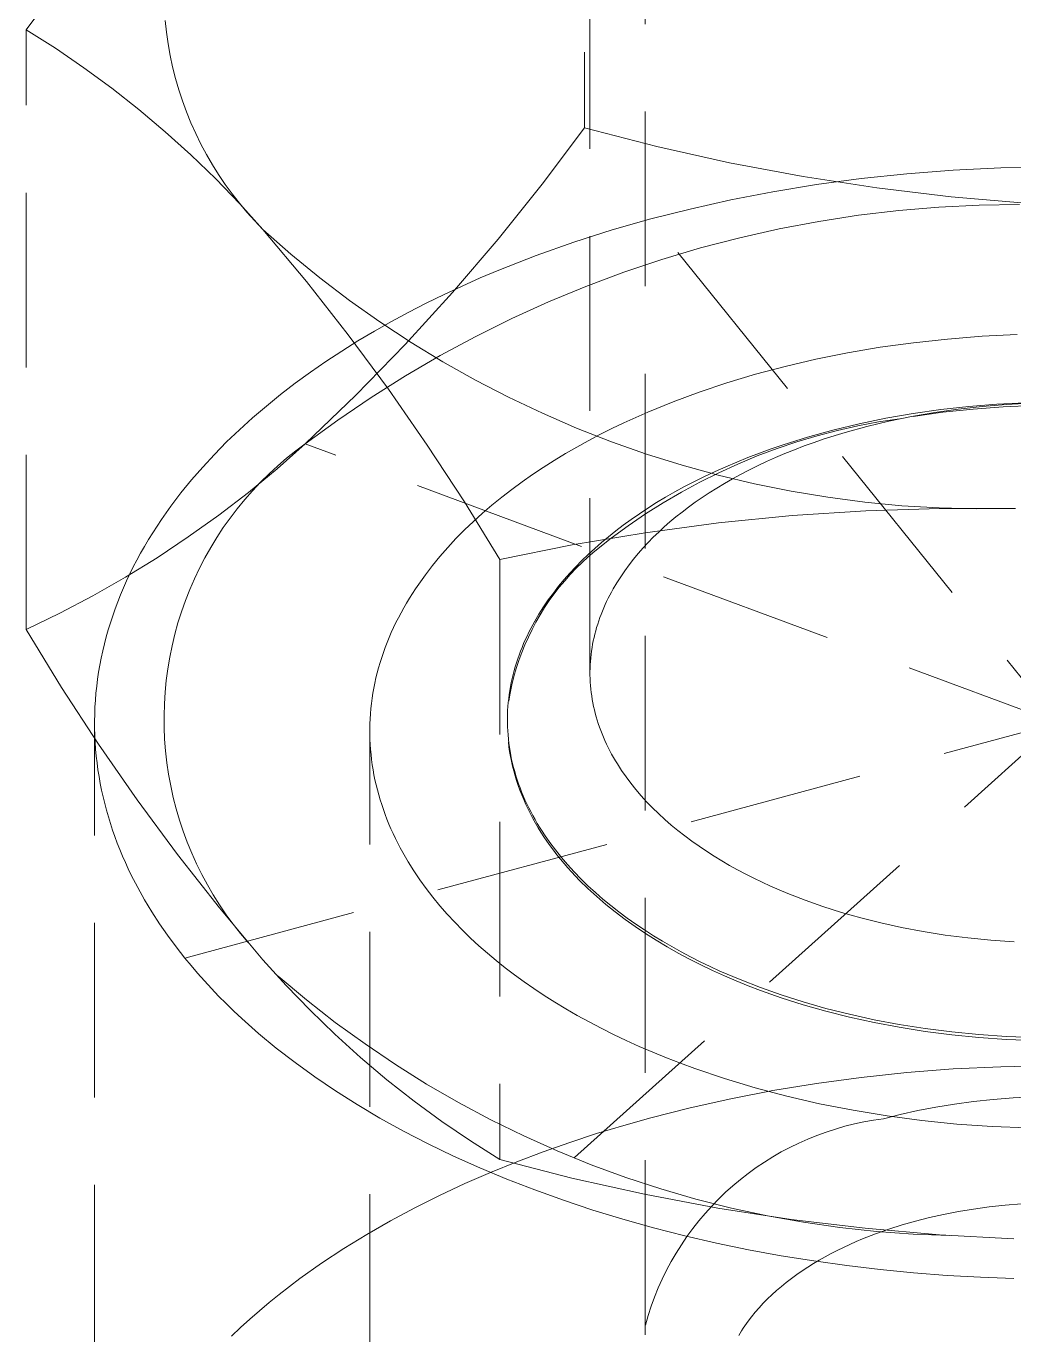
# Model space of a CAD drawing. Header units: millimetres. Extents: x -427 to 4679, y -324 to 2971.
# Drawn here: x 2776.64 to 2783.82, y 1000.62 to 1010.13 of the extents above; entities that cross this region are included whole.
import ezdxf

# ---------------------------------------------------------------- set-up
doc = ezdxf.new("R2010")
doc.units = ezdxf.units.MM
doc.linetypes.add('HIDDEN', pattern=[1.905, 1.27, -0.635])
doc.layers.add('ZANO_R', color=7, linetype='Continuous', lineweight=0)
doc.layers.add('ZANO_R_przerywana', color=7, linetype='HIDDEN', lineweight=0)

msp = doc.modelspace()

# ---------------------------------------------------------------- linework, layer by layer
at = {"layer": 'ZANO_R'}
msp.add_line((2783.8215, 1006.6254), (2783.834, 1006.625), dxfattribs=at)
at = {"layer": 'ZANO_R_przerywana'}
for p, q in [((2780.7005, 1013.7507), (2780.7005, 1009.3915)), ((2780.7415, 1005.4301), (2780.7415, 1013.7053)), ((2781.1415, 1000.6201), (2781.1415, 1012.7622)), ((2776.9338, 1010.4905), (2776.6444, 1010.1046)), ((2776.6444, 1005.7454), (2776.6444, 1010.1046)), ((2776.6444, 1010.1046), (2776.8564, 1009.9701)), ((2777.6635, 1010.0864), (2777.6542, 1010.1714)), ((2777.6757, 1010.0017), (2777.6635, 1010.0864)), ((2777.6909, 1009.9176), (2777.6757, 1010.0017)), ((2776.8564, 1009.9701), (2777.0637, 1009.8285)), ((2777.7089, 1009.834), (2777.6909, 1009.9176)), ((2777.0637, 1009.8285), (2777.2661, 1009.68)), ((2777.7298, 1009.7511), (2777.7089, 1009.834)), ((2777.7536, 1009.6689), (2777.7298, 1009.7511)), ((2777.2661, 1009.68), (2777.4634, 1009.5246)), ((2777.7802, 1009.5877), (2777.7536, 1009.6689)), ((2777.4634, 1009.5246), (2777.6553, 1009.3627)), ((2777.8097, 1009.5074), (2777.7802, 1009.5877)), ((2777.8418, 1009.4281), (2777.8097, 1009.5074)), ((2777.8767, 1009.3501), (2777.8418, 1009.4281)), ((2777.6553, 1009.3627), (2777.8416, 1009.1944)), ((2777.9143, 1009.2733), (2777.8767, 1009.3501)), ((2780.7005, 1009.3915), (2780.3939, 1008.982)), ((2780.7005, 1009.3915), (2781.2263, 1009.2559)), ((2777.9546, 1009.1978), (2777.9143, 1009.2733)), ((2781.2263, 1009.2559), (2781.7563, 1009.1378)), ((2777.8416, 1009.1944), (2778.0221, 1009.0199)), ((2777.9974, 1009.1238), (2777.9546, 1009.1978)), ((2778.0427, 1009.0513), (2777.9974, 1009.1238)), ((2778.0906, 1008.9804), (2778.0427, 1009.0513)), ((2781.7563, 1009.1378), (2782.29, 1009.0375)), ((2783.043, 1009.0577), (2782.7111, 1009.0225)), ((2783.3817, 1009.0839), (2783.043, 1009.0577)), ((2783.7261, 1009.1007), (2783.3817, 1009.0839)), ((2784.0752, 1009.1076), (2783.7261, 1009.1007)), ((2778.0221, 1009.0199), (2778.1966, 1008.8394)), ((2778.1408, 1008.9112), (2778.0906, 1008.9804)), ((2780.3939, 1008.982), (2780.0743, 1008.5827)), ((2782.387, 1008.9788), (2782.0714, 1008.9271)), ((2782.29, 1009.0375), (2782.8267, 1008.955)), ((2782.7111, 1009.0225), (2782.387, 1008.9788)), ((2782.8267, 1008.955), (2783.3658, 1008.8903)), ((2778.1934, 1008.8438), (2778.1408, 1008.9112)), ((2781.7652, 1008.8678), (2781.4689, 1008.8017)), ((2782.0714, 1008.9271), (2781.7652, 1008.8678)), ((2783.3658, 1008.8903), (2783.9068, 1008.8436)), ((2778.2484, 1008.7783), (2778.1934, 1008.8438)), ((2778.1966, 1008.8394), (2778.3649, 1008.6531)), ((2778.3055, 1008.7147), (2778.2484, 1008.7783)), ((2781.4689, 1008.8017), (2781.1832, 1008.7292)), ((2782.6935, 1008.7562), (2782.9847, 1008.791)), ((2782.9847, 1008.791), (2783.2769, 1008.8158)), ((2783.2769, 1008.8158), (2783.5698, 1008.8306)), ((2783.5698, 1008.8306), (2783.863, 1008.8354)), ((2778.3649, 1008.6531), (2778.3055, 1008.7147)), ((2780.9033, 1008.6494), (2781.1832, 1008.7292)), ((2786.9655, 1001.5699), (2781.1832, 1008.7292)), ((2782.1156, 1008.657), (2782.4037, 1008.7115)), ((2782.4037, 1008.7115), (2782.6935, 1008.7562)), ((2778.3649, 1008.6531), (2778.6807, 1008.2749)), ((2778.5685, 1008.474), (2778.3649, 1008.6531)), ((2780.0743, 1008.5827), (2779.742, 1008.1939)), ((2780.6251, 1008.5609), (2780.9033, 1008.6494)), ((2781.5458, 1008.5186), (2781.8295, 1008.5927)), ((2781.8295, 1008.5927), (2782.1156, 1008.657)), ((2778.7783, 1008.3022), (2778.5685, 1008.474)), ((2780.3497, 1008.4635), (2780.6251, 1008.5609)), ((2781.2647, 1008.4349), (2781.5458, 1008.5186)), ((2780.0782, 1008.3572), (2780.3497, 1008.4635)), ((2780.9867, 1008.3416), (2781.2647, 1008.4349)), ((2778.9939, 1008.1377), (2778.7783, 1008.3022)), ((2779.8118, 1008.242), (2779.9443, 1008.3007)), ((2779.9443, 1008.3007), (2780.0782, 1008.3572)), ((2780.712, 1008.239), (2780.9867, 1008.3416)), ((2778.6807, 1008.2749), (2778.9852, 1007.8875)), ((2779.742, 1008.1939), (2779.3974, 1007.8159)), ((2779.6809, 1008.181), (2779.8118, 1008.242)), ((2780.441, 1008.127), (2780.712, 1008.239)), ((2780.6288, 1001.9088), (2787.6542, 1008.2239)), ((2779.2151, 1007.9809), (2778.9939, 1008.1377)), ((2779.4245, 1008.0524), (2779.5517, 1008.1178)), ((2779.5517, 1008.1178), (2779.6809, 1008.181)), ((2780.174, 1008.0058), (2780.441, 1008.127)), ((2779.2993, 1007.9849), (2779.4245, 1008.0524)), ((2779.9112, 1007.8755), (2780.174, 1008.0058)), ((2779.0556, 1007.8433), (2779.1763, 1007.9151)), ((2779.1763, 1007.9151), (2779.2993, 1007.9849)), ((2779.4416, 1007.8318), (2779.2151, 1007.9809)), ((2778.9375, 1007.7694), (2779.0556, 1007.8433)), ((2778.9852, 1007.8875), (2779.2782, 1007.4913)), ((2779.3974, 1007.8159), (2779.0407, 1007.4493)), ((2779.6732, 1007.6907), (2779.4416, 1007.8318)), ((2779.6531, 1007.7364), (2779.9112, 1007.8755)), ((2782.8504, 1007.7965), (2783.093, 1007.8302)), ((2783.093, 1007.8302), (2783.3403, 1007.857)), ((2783.3403, 1007.857), (2783.5917, 1007.8768)), ((2783.5917, 1007.8768), (2783.8462, 1007.8893)), ((2778.8221, 1007.6934), (2778.9375, 1007.7694)), ((2779.3998, 1007.5886), (2779.6531, 1007.7364)), ((2782.3831, 1007.7099), (2782.6136, 1007.7563)), ((2782.6136, 1007.7563), (2782.8504, 1007.7965)), ((2778.7095, 1007.6154), (2778.8221, 1007.6934)), ((2779.9095, 1007.5578), (2779.6732, 1007.6907)), ((2781.9435, 1007.6005), (2782.1595, 1007.6579)), ((2782.1595, 1007.6579), (2782.3831, 1007.7099)), ((2778.4933, 1007.4537), (2778.5998, 1007.5355)), ((2778.5998, 1007.5355), (2778.7095, 1007.6154)), ((2779.1518, 1007.4322), (2779.3998, 1007.5886)), ((2780.1503, 1007.4332), (2779.9095, 1007.5578)), ((2781.5359, 1007.4714), (2781.7355, 1007.5382)), ((2781.7355, 1007.5382), (2781.9435, 1007.6005)), ((2778.39, 1007.37), (2778.4933, 1007.4537)), ((2779.0407, 1007.4493), (2778.6724, 1007.0944)), ((2778.9092, 1007.2674), (2779.1518, 1007.4322)), ((2779.2782, 1007.4913), (2779.5594, 1007.0867)), ((2780.3953, 1007.317), (2780.1503, 1007.4332)), ((2781.345, 1007.4006), (2781.5359, 1007.4714)), ((2778.2902, 1007.2846), (2778.39, 1007.37)), ((2781.163, 1007.3263), (2781.345, 1007.4006)), ((2783.2902, 1007.3436), (2783.0891, 1007.3151)), ((2783.4179, 1007.3482), (2783.247, 1007.324)), ((2783.4936, 1007.366), (2783.2902, 1007.3436)), ((2783.5251, 1007.348), (2783.3067, 1007.3247)), ((2783.5908, 1007.3672), (2783.4179, 1007.3482)), ((2783.6984, 1007.3823), (2783.4936, 1007.366)), ((2783.7442, 1007.3643), (2783.5251, 1007.348)), ((2783.7649, 1007.381), (2783.5908, 1007.3672)), ((2783.9039, 1007.3924), (2783.6984, 1007.3823)), ((2783.9637, 1007.3735), (2783.7442, 1007.3643)), ((2783.9395, 1007.3897), (2783.7649, 1007.381)), ((2778.1938, 1007.1975), (2778.2902, 1007.2846)), ((2778.6724, 1007.0944), (2778.9092, 1007.2674)), ((2780.6442, 1007.2094), (2780.3953, 1007.317)), ((2780.9001, 1007.2056), (2780.987, 1007.2473)), ((2780.987, 1007.2473), (2781.163, 1007.3263)), ((2782.697, 1007.2406), (2782.5074, 1007.195)), ((2782.8387, 1007.2545), (2782.6886, 1007.226)), ((2782.8911, 1007.2808), (2782.697, 1007.2406)), ((2782.9136, 1007.2606), (2782.7525, 1007.2218)), ((2782.9897, 1007.278), (2782.8387, 1007.2545)), ((2783.0891, 1007.3151), (2782.8911, 1007.2808)), ((2783.0787, 1007.2947), (2782.9136, 1007.2606)), ((2783.247, 1007.324), (2783.0787, 1007.2947)), ((2783.3067, 1007.3247), (2783.0891, 1007.2944)), ((2778.1011, 1007.1087), (2778.1938, 1007.1975)), ((2780.8967, 1007.1105), (2780.6442, 1007.2094)), ((2780.7294, 1007.1177), (2780.8142, 1007.1624)), ((2780.8142, 1007.1624), (2780.9001, 1007.2056)), ((2782.3231, 1007.1441), (2782.1447, 1007.0882)), ((2782.3918, 1007.1535), (2782.2454, 1007.1097)), ((2782.5074, 1007.195), (2782.3231, 1007.1441)), ((2782.5396, 1007.1923), (2782.3918, 1007.1535)), ((2782.5959, 1007.1786), (2782.4443, 1007.131)), ((2782.6886, 1007.226), (2782.5396, 1007.1923)), ((2782.7525, 1007.2218), (2782.5959, 1007.1786)), ((2778.0122, 1007.0184), (2778.1011, 1007.1087)), ((2778.6724, 1007.0944), (2778.4687, 1006.9146)), ((2778.6038, 1007.0434), (2778.6724, 1007.0944)), ((2789.6106, 1003.0383), (2778.6724, 1007.0944)), ((2779.5594, 1007.0867), (2779.8285, 1006.674)), ((2780.5631, 1007.0238), (2780.6456, 1007.0715)), ((2780.6456, 1007.0715), (2780.7294, 1007.1177)), ((2781.1525, 1007.0205), (2780.8967, 1007.1105)), ((2782.1006, 1007.0609), (2781.9576, 1007.0072)), ((2782.0579, 1007.0585), (2781.9728, 1007.0276)), ((2782.1447, 1007.0882), (2782.0579, 1007.0585)), ((2782.2454, 1007.1097), (2782.1006, 1007.0609)), ((2782.2273, 1007.0525), (2782.158, 1007.0244)), ((2782.2981, 1007.0796), (2782.2273, 1007.0525)), ((2782.3705, 1007.1058), (2782.2981, 1007.0796)), ((2782.4443, 1007.131), (2782.3705, 1007.1058)), ((2777.9271, 1006.9266), (2778.0122, 1007.0184)), ((2778.4721, 1006.9342), (2778.537, 1006.9899)), ((2778.537, 1006.9899), (2778.6038, 1007.0434)), ((2780.4023, 1006.924), (2780.482, 1006.9747)), ((2780.482, 1006.9747), (2780.5631, 1007.0238)), ((2781.4113, 1006.9395), (2781.1525, 1007.0205)), ((2781.8079, 1006.9628), (2781.7282, 1006.9288)), ((2781.8895, 1006.9957), (2781.8079, 1006.9628)), ((2781.9576, 1007.0072), (2781.8165, 1006.9486)), ((2781.9728, 1007.0276), (2781.8895, 1006.9957)), ((2782.0241, 1006.966), (2781.9596, 1006.9356)), ((2782.0902, 1006.9956), (2782.0241, 1006.966)), ((2782.158, 1007.0244), (2782.0902, 1006.9956)), ((2777.8461, 1006.8334), (2777.9271, 1006.9266)), ((2778.4687, 1006.9146), (2778.259, 1006.7419)), ((2778.3482, 1006.8162), (2778.4091, 1006.8763)), ((2778.4091, 1006.8763), (2778.4721, 1006.9342)), ((2780.2477, 1006.8185), (2780.3241, 1006.872)), ((2780.3241, 1006.872), (2780.4023, 1006.924)), ((2781.6727, 1006.8674), (2781.4113, 1006.9395)), ((2781.5745, 1006.8582), (2781.5006, 1006.8216)), ((2781.6774, 1006.8853), (2781.5406, 1006.8172)), ((2781.6504, 1006.894), (2781.5745, 1006.8582)), ((2781.7282, 1006.9288), (2781.6504, 1006.894)), ((2781.9365, 1006.8046), (2781.6727, 1006.8674)), ((2781.8165, 1006.9486), (2781.6774, 1006.8853)), ((2781.8357, 1006.8727), (2781.7763, 1006.8403)), ((2781.8968, 1006.9045), (2781.8357, 1006.8727)), ((2781.9596, 1006.9356), (2781.8968, 1006.9045)), ((2777.7691, 1006.739), (2777.8461, 1006.8334)), ((2777.7974, 1003.3584), (2790.4857, 1006.7744)), ((2778.2895, 1006.7541), (2778.3482, 1006.8162)), ((2780.1001, 1006.7073), (2780.173, 1006.7636)), ((2780.173, 1006.7636), (2780.2477, 1006.8185)), ((2781.4287, 1006.7843), (2781.3589, 1006.7461)), ((2781.5406, 1006.8172), (2781.4063, 1006.7444)), ((2781.5006, 1006.8216), (2781.4287, 1006.7843)), ((2781.6629, 1006.7738), (2781.6088, 1006.7398)), ((2781.7187, 1006.8073), (2781.6629, 1006.7738)), ((2781.7763, 1006.8403), (2781.7187, 1006.8073)), ((2782.2023, 1006.7509), (2781.9365, 1006.8046)), ((2777.6964, 1006.6433), (2777.7691, 1006.739)), ((2778.259, 1006.7419), (2778.0436, 1006.5764)), ((2778.1786, 1006.6238), (2778.2329, 1006.6899)), ((2778.2329, 1006.6899), (2778.2895, 1006.7541)), ((2779.8285, 1006.674), (2780.0854, 1006.2535)), ((2780.0293, 1006.6497), (2780.1001, 1006.7073)), ((2781.2744, 1006.6672), (2781.1454, 1006.5854)), ((2781.2254, 1006.6679), (2781.1619, 1006.6278)), ((2781.2911, 1006.7073), (2781.2254, 1006.6679)), ((2781.4063, 1006.7444), (2781.2744, 1006.6672)), ((2781.3589, 1006.7461), (2781.2911, 1006.7073)), ((2781.5061, 1006.6704), (2781.4574, 1006.6351)), ((2781.5565, 1006.7053), (2781.5061, 1006.6704)), ((2781.6088, 1006.7398), (2781.5565, 1006.7053)), ((2782.4698, 1006.7065), (2782.2023, 1006.7509)), ((2782.7387, 1006.6715), (2782.4698, 1006.7065)), ((2783.0086, 1006.6458), (2782.7387, 1006.6715)), ((2777.6278, 1006.5465), (2777.6964, 1006.6433)), ((2778.0436, 1006.5764), (2777.8226, 1006.4183)), ((2778.1266, 1006.5559), (2778.1786, 1006.6238)), ((2779.8939, 1006.5305), (2779.9605, 1006.5907)), ((2779.9605, 1006.5907), (2780.0293, 1006.6497)), ((2781.1454, 1006.5854), (2781.0191, 1006.4993)), ((2781.1004, 1006.5873), (2781.041, 1006.5462)), ((2781.1619, 1006.6278), (2781.1004, 1006.5873)), ((2781.4106, 1006.5995), (2781.3655, 1006.5635)), ((2781.4574, 1006.6351), (2781.4106, 1006.5995)), ((2781.6753, 1006.5205), (2782.2102, 1006.5737)), ((2782.2102, 1006.5737), (2782.7466, 1006.609)), ((2782.7466, 1006.609), (2783.2839, 1006.6262)), ((2783.2793, 1006.6296), (2783.0086, 1006.6458)), ((2783.5504, 1006.6228), (2783.2793, 1006.6296)), ((2783.2839, 1006.6262), (2783.8215, 1006.6254)), ((2783.8215, 1006.6254), (2783.5504, 1006.6228)), ((2777.5637, 1006.4486), (2777.5952, 1006.4977)), ((2777.5952, 1006.4977), (2777.6278, 1006.5465)), ((2778.0299, 1006.4148), (2778.077, 1006.4862)), ((2778.077, 1006.4862), (2778.1266, 1006.5559)), ((2779.8295, 1006.469), (2779.8939, 1006.5305)), ((2781.0191, 1006.4993), (2780.8959, 1006.4089)), ((2780.9838, 1006.5047), (2780.9286, 1006.4628)), ((2781.041, 1006.5462), (2780.9838, 1006.5047)), ((2781.1424, 1006.4493), (2781.6753, 1006.5205)), ((2781.2808, 1006.491), (2781.2407, 1006.454)), ((2781.3222, 1006.5274), (2781.2808, 1006.491)), ((2781.3655, 1006.5635), (2781.3222, 1006.5274)), ((2777.5039, 1006.3499), (2777.5332, 1006.3994)), ((2777.5332, 1006.3994), (2777.5637, 1006.4486)), ((2777.8226, 1006.4183), (2777.5964, 1006.2678)), ((2777.9853, 1006.3418), (2778.0299, 1006.4148)), ((2779.7081, 1006.3424), (2779.7676, 1006.4063)), ((2779.7676, 1006.4063), (2779.8295, 1006.469)), ((2780.6123, 1006.3603), (2781.1424, 1006.4493)), ((2780.8959, 1006.4089), (2780.7759, 1006.3144)), ((2780.8756, 1006.4205), (2780.8247, 1006.378)), ((2780.9286, 1006.4628), (2780.8756, 1006.4205)), ((2781.2017, 1006.4163), (2781.1638, 1006.3777)), ((2781.2407, 1006.454), (2781.2017, 1006.4163)), ((2777.4486, 1006.2503), (2777.4757, 1006.3002)), ((2777.4757, 1006.3002), (2777.5039, 1006.3499)), ((2777.9432, 1006.2673), (2777.9853, 1006.3418)), ((2779.6512, 1006.2774), (2779.7081, 1006.3424)), ((2780.0854, 1006.2535), (2780.6123, 1006.3603)), ((2780.7288, 1006.2917), (2780.6829, 1006.2473)), ((2780.7759, 1006.3351), (2780.7288, 1006.2917)), ((2780.7759, 1006.3144), (2780.7294, 1006.2747)), ((2780.8247, 1006.378), (2780.7759, 1006.3351)), ((2781.0919, 1006.298), (2781.0579, 1006.257)), ((2781.1272, 1006.3383), (2781.0919, 1006.298)), ((2781.1638, 1006.3777), (2781.1272, 1006.3383)), ((2777.5964, 1006.2678), (2777.3652, 1006.1252)), ((2777.3978, 1006.15), (2777.4226, 1006.2002)), ((2777.4226, 1006.2002), (2777.4486, 1006.2503)), ((2777.867, 1006.1142), (2777.9038, 1006.1914)), ((2777.9038, 1006.1914), (2777.9432, 1006.2673)), ((2779.5454, 1006.1443), (2779.597, 1006.2114)), ((2779.597, 1006.2114), (2779.6512, 1006.2774)), ((2780.0854, 1006.2535), (2780.0854, 1001.8943)), ((2780.6384, 1006.2019), (2780.5953, 1006.1555)), ((2780.6406, 1006.1906), (2780.5984, 1006.1464)), ((2780.6829, 1006.2473), (2780.6384, 1006.2019)), ((2780.6842, 1006.2334), (2780.6406, 1006.1906)), ((2780.7294, 1006.2747), (2780.6842, 1006.2334)), ((2781.0253, 1006.2152), (2780.9942, 1006.1727)), ((2781.0579, 1006.257), (2781.0253, 1006.2152)), ((2777.3652, 1006.1252), (2777.1293, 1005.9904)), ((2777.3516, 1006.049), (2777.3741, 1006.0996)), ((2777.3741, 1006.0996), (2777.3978, 1006.15)), ((2777.8329, 1006.0357), (2777.867, 1006.1142)), ((2779.4967, 1006.0763), (2779.5454, 1006.1443)), ((2780.5537, 1006.1082), (2780.5137, 1006.0599)), ((2780.5577, 1006.1007), (2780.5187, 1006.0536)), ((2780.5953, 1006.1555), (2780.5537, 1006.1082)), ((2780.5984, 1006.1464), (2780.5577, 1006.1007)), ((2780.9646, 1006.1294), (2780.9366, 1006.0855)), ((2780.9942, 1006.1727), (2780.9646, 1006.1294)), ((2777.3302, 1005.9983), (2777.3516, 1006.049)), ((2777.8016, 1005.9561), (2777.8329, 1006.0357)), ((2779.4291, 1005.9725), (2779.4509, 1006.0073)), ((2779.4509, 1006.0073), (2779.4735, 1006.0419)), ((2779.4735, 1006.0419), (2779.4967, 1006.0763)), ((2780.4754, 1006.0108), (2780.4388, 1005.9607)), ((2780.4812, 1006.0052), (2780.4455, 1005.9556)), ((2780.5137, 1006.0599), (2780.4754, 1006.0108)), ((2780.5187, 1006.0536), (2780.4812, 1006.0052)), ((2780.8977, 1006.0183), (2780.8856, 1005.9955)), ((2780.9102, 1006.0408), (2780.8977, 1006.0183)), ((2780.9366, 1006.0855), (2780.9102, 1006.0408)), ((2777.1293, 1005.9904), (2776.8889, 1005.8638)), ((2777.2908, 1005.8967), (2777.3099, 1005.9476)), ((2777.3099, 1005.9476), (2777.3302, 1005.9983)), ((2777.7731, 1005.8755), (2777.8016, 1005.9561)), ((2779.3878, 1005.9024), (2779.4081, 1005.9375)), ((2779.4081, 1005.9375), (2779.4291, 1005.9725)), ((2780.4039, 1005.9098), (2780.371, 1005.8581)), ((2780.4115, 1005.9047), (2780.3793, 1005.8528)), ((2780.4388, 1005.9607), (2780.4039, 1005.9098)), ((2780.4455, 1005.9556), (2780.4115, 1005.9047)), ((2780.852, 1005.9265), (2780.8417, 1005.9031)), ((2780.8627, 1005.9496), (2780.852, 1005.9265)), ((2780.8739, 1005.9727), (2780.8627, 1005.9496)), ((2780.8856, 1005.9955), (2780.8739, 1005.9727)), ((2776.8889, 1005.8638), (2776.6444, 1005.7454)), ((2777.2561, 1005.7946), (2777.2729, 1005.8457)), ((2777.2729, 1005.8457), (2777.2908, 1005.8967)), ((2777.7474, 1005.7939), (2777.7731, 1005.8755)), ((2779.3315, 1005.7957), (2779.3495, 1005.8314)), ((2779.3495, 1005.8314), (2779.3682, 1005.867)), ((2779.3682, 1005.867), (2779.3878, 1005.9024)), ((2780.371, 1005.8581), (2780.34, 1005.8056)), ((2780.3793, 1005.8528), (2780.3489, 1005.7997)), ((2780.8137, 1005.8324), (2780.8053, 1005.8085)), ((2780.8225, 1005.8561), (2780.8137, 1005.8324)), ((2780.8319, 1005.8797), (2780.8225, 1005.8561)), ((2780.8417, 1005.9031), (2780.8319, 1005.8797)), ((2776.9012, 1005.3249), (2776.6444, 1005.7454)), ((2777.226, 1005.6923), (2777.2405, 1005.7435)), ((2777.2405, 1005.7435), (2777.2561, 1005.7946)), ((2777.7245, 1005.7115), (2777.7474, 1005.7939)), ((2779.2822, 1005.6877), (2779.2978, 1005.7238)), ((2779.2978, 1005.7238), (2779.3143, 1005.7599)), ((2779.3143, 1005.7599), (2779.3315, 1005.7957)), ((2780.2973, 1005.7254), (2780.2841, 1005.6983)), ((2780.3203, 1005.7456), (2780.2936, 1005.6906)), ((2780.311, 1005.7523), (2780.2973, 1005.7254)), ((2780.3253, 1005.779), (2780.311, 1005.7523)), ((2780.3489, 1005.7997), (2780.3203, 1005.7456)), ((2780.34, 1005.8056), (2780.3253, 1005.779)), ((2780.7831, 1005.7363), (2780.7767, 1005.712)), ((2780.79, 1005.7605), (2780.7831, 1005.7363)), ((2780.7974, 1005.7845), (2780.79, 1005.7605)), ((2780.8053, 1005.8085), (2780.7974, 1005.7845)), ((2777.2005, 1005.5899), (2777.2127, 1005.6411)), ((2777.2127, 1005.6411), (2777.226, 1005.6923)), ((2777.6874, 1005.5445), (2777.7045, 1005.6283)), ((2777.7045, 1005.6283), (2777.7245, 1005.7115)), ((2779.2534, 1005.6149), (2779.2674, 1005.6514)), ((2779.2674, 1005.6514), (2779.2822, 1005.6877)), ((2780.2688, 1005.6347), (2780.246, 1005.578)), ((2780.2594, 1005.6436), (2780.2478, 1005.616)), ((2780.2715, 1005.671), (2780.2594, 1005.6436)), ((2780.2936, 1005.6906), (2780.2688, 1005.6347)), ((2780.2841, 1005.6983), (2780.2715, 1005.671)), ((2780.7607, 1005.6385), (2780.7564, 1005.6139)), ((2780.7655, 1005.6631), (2780.7607, 1005.6385)), ((2780.7709, 1005.6876), (2780.7655, 1005.6631)), ((2780.7767, 1005.712), (2780.7709, 1005.6876)), ((2777.1796, 1005.4873), (2777.1895, 1005.5386)), ((2777.1895, 1005.5386), (2777.2005, 1005.5899)), ((2777.6733, 1005.4601), (2777.6874, 1005.5445)), ((2779.2163, 1005.505), (2779.2278, 1005.5417)), ((2779.2278, 1005.5417), (2779.2402, 1005.5784)), ((2779.2402, 1005.5784), (2779.2534, 1005.6149)), ((2780.2165, 1005.5323), (2780.2072, 1005.5041)), ((2780.2264, 1005.5603), (2780.2165, 1005.5323)), ((2780.246, 1005.578), (2780.2251, 1005.5205)), ((2780.2368, 1005.5882), (2780.2264, 1005.5603)), ((2780.2478, 1005.616), (2780.2368, 1005.5882)), ((2780.7468, 1005.5394), (2780.7447, 1005.5145)), ((2780.7495, 1005.5643), (2780.7468, 1005.5394)), ((2780.7527, 1005.5891), (2780.7495, 1005.5643)), ((2780.7564, 1005.6139), (2780.7527, 1005.5891)), ((2777.1633, 1005.3849), (2777.1709, 1005.4361)), ((2777.1709, 1005.4361), (2777.1796, 1005.4873)), ((2777.6621, 1005.3753), (2777.6733, 1005.4601)), ((2779.1865, 1005.3942), (2779.1956, 1005.4312)), ((2779.1956, 1005.4312), (2779.2055, 1005.4681)), ((2779.2055, 1005.4681), (2779.2163, 1005.505)), ((2780.1905, 1005.4473), (2780.183, 1005.4187)), ((2780.2062, 1005.4623), (2780.1893, 1005.4035)), ((2780.1986, 1005.4757), (2780.1905, 1005.4473)), ((2780.2072, 1005.5041), (2780.1986, 1005.4757)), ((2780.2251, 1005.5205), (2780.2062, 1005.4623)), ((2780.742, 1005.4644), (2780.7415, 1005.4394)), ((2780.7415, 1005.4394), (2780.7416, 1005.4142)), ((2780.7431, 1005.4895), (2780.742, 1005.4644)), ((2780.7447, 1005.5145), (2780.7431, 1005.4895)), ((2777.1568, 1005.3337), (2777.1633, 1005.3849)), ((2777.6538, 1005.2902), (2777.6621, 1005.3753)), ((2779.1709, 1005.32), (2779.1783, 1005.3571)), ((2779.1783, 1005.3571), (2779.1865, 1005.3942)), ((2780.1744, 1005.3442), (2780.1616, 1005.2844)), ((2780.1698, 1005.3612), (2780.1641, 1005.3323)), ((2780.1761, 1005.39), (2780.1698, 1005.3612)), ((2780.1893, 1005.4035), (2780.1744, 1005.3442)), ((2780.183, 1005.4187), (2780.1761, 1005.39)), ((2780.7416, 1005.4142), (2780.7423, 1005.3891)), ((2780.7423, 1005.3891), (2780.7434, 1005.3639)), ((2780.7434, 1005.3639), (2780.7452, 1005.3387)), ((2780.7452, 1005.3387), (2780.7475, 1005.3135)), ((2777.1704, 1004.9122), (2776.9012, 1005.3249)), ((2777.1474, 1005.2315), (2777.1515, 1005.2826)), ((2777.1515, 1005.2826), (2777.1568, 1005.3337)), ((2777.6485, 1005.2048), (2777.6538, 1005.2902)), ((2779.1536, 1005.2085), (2779.1585, 1005.2457)), ((2779.1585, 1005.2457), (2779.1643, 1005.2829)), ((2779.1643, 1005.2829), (2779.1709, 1005.32)), ((2780.1509, 1005.2449), (2780.1477, 1005.2157)), ((2780.1616, 1005.2844), (2780.1509, 1005.2242)), ((2780.1546, 1005.2741), (2780.1509, 1005.2449)), ((2780.1591, 1005.3032), (2780.1546, 1005.2741)), ((2780.1641, 1005.3323), (2780.1591, 1005.3032)), ((2780.7475, 1005.3135), (2780.7504, 1005.2883)), ((2780.7504, 1005.2883), (2780.7538, 1005.2631)), ((2780.7538, 1005.2631), (2780.7579, 1005.2379)), ((2777.1424, 1005.1296), (2777.1443, 1005.1805)), ((2777.1443, 1005.1805), (2777.1474, 1005.2315)), ((2777.6462, 1005.1193), (2777.6485, 1005.2048)), ((2779.1463, 1005.134), (2779.1496, 1005.1712)), ((2779.1496, 1005.1712), (2779.1536, 1005.2085)), ((2780.1433, 1005.1569), (2780.1421, 1005.1275)), ((2780.1452, 1005.1863), (2780.1433, 1005.1569)), ((2780.1477, 1005.2157), (2780.1452, 1005.1863)), ((2780.7579, 1005.2379), (2780.7624, 1005.2127)), ((2780.7624, 1005.2127), (2780.7676, 1005.1875)), ((2780.7676, 1005.1875), (2780.7733, 1005.1624)), ((2780.7733, 1005.1624), (2780.7796, 1005.1372)), ((2777.1415, 1005.0788), (2777.1424, 1005.1296)), ((2777.1418, 1005.0281), (2777.1415, 1005.0788)), ((2777.6468, 1005.0337), (2777.6462, 1005.1193)), ((2779.1416, 1005.0224), (2779.1423, 1005.0596)), ((2779.1423, 1005.0596), (2779.1439, 1005.0968)), ((2779.1439, 1005.0968), (2779.1463, 1005.134)), ((2780.1421, 1005.1275), (2780.1416, 1005.098)), ((2780.1416, 1005.098), (2780.1416, 1005.0684)), ((2780.1416, 1005.0684), (2780.1424, 1005.0388)), ((2780.7796, 1005.1372), (2780.7864, 1005.1122)), ((2780.7864, 1005.1122), (2780.7938, 1005.0871)), ((2780.7938, 1005.0871), (2780.8018, 1005.0621)), ((2780.8018, 1005.0621), (2780.8103, 1005.0372)), ((2777.1415, 998.5344), (2777.1415, 1005.0281)), ((2777.1432, 1004.9775), (2777.1418, 1005.0281)), ((2777.1457, 1004.927), (2777.1432, 1004.9775)), ((2777.6504, 1004.9483), (2777.6468, 1005.0337)), ((2779.1415, 907.028), (2779.1415, 1004.9852)), ((2779.1417, 1004.9852), (2779.1416, 1005.0224)), ((2779.1426, 1004.9481), (2779.1417, 1004.9852)), ((2780.1424, 1005.0388), (2780.1438, 1005.0092)), ((2780.1438, 1005.0092), (2780.1459, 1004.9795)), ((2780.1459, 1004.9795), (2780.1486, 1004.9499)), ((2780.8103, 1005.0372), (2780.8194, 1005.0124)), ((2780.8194, 1005.0124), (2780.829, 1004.9876)), ((2780.829, 1004.9876), (2780.8392, 1004.9628)), ((2780.8392, 1004.9628), (2780.85, 1004.9382)), ((2777.1492, 1004.8767), (2777.1457, 1004.927)), ((2777.1538, 1004.8266), (2777.1492, 1004.8767)), ((2777.4516, 1004.5076), (2777.1704, 1004.9122)), ((2777.657, 1004.863), (2777.6504, 1004.9483)), ((2777.6666, 1004.778), (2777.657, 1004.863)), ((2779.1443, 1004.911), (2779.1426, 1004.9481)), ((2779.1469, 1004.874), (2779.1443, 1004.911)), ((2779.1502, 1004.8371), (2779.1469, 1004.874)), ((2780.1486, 1004.9499), (2780.152, 1004.9202)), ((2780.1486, 1004.9292), (2780.1527, 1004.8939)), ((2780.152, 1004.9202), (2780.156, 1004.8906)), ((2780.1527, 1004.8939), (2780.1577, 1004.8587)), ((2780.156, 1004.8906), (2780.1607, 1004.8609)), ((2780.1577, 1004.8587), (2780.1637, 1004.8235)), ((2780.1607, 1004.8609), (2780.1661, 1004.8313)), ((2780.85, 1004.9382), (2780.8613, 1004.9137)), ((2780.8613, 1004.9137), (2780.8731, 1004.8892)), ((2780.8731, 1004.8892), (2780.8855, 1004.8649)), ((2780.8855, 1004.8649), (2780.8984, 1004.8406)), ((2777.1595, 1004.7766), (2777.1538, 1004.8266)), ((2777.1663, 1004.7268), (2777.1595, 1004.7766)), ((2777.6791, 1004.6934), (2777.6666, 1004.778)), ((2779.1544, 1004.8002), (2779.1502, 1004.8371)), ((2779.1594, 1004.7634), (2779.1544, 1004.8002)), ((2779.1652, 1004.7267), (2779.1594, 1004.7634)), ((2780.1637, 1004.8235), (2780.1706, 1004.7883)), ((2780.1661, 1004.8313), (2780.1722, 1004.8017)), ((2780.1706, 1004.7883), (2780.1785, 1004.7532)), ((2780.1722, 1004.8017), (2780.1789, 1004.7721)), ((2780.1789, 1004.7721), (2780.1863, 1004.7425)), ((2780.8984, 1004.8406), (2780.9119, 1004.8165)), ((2780.9119, 1004.8165), (2780.9259, 1004.7925)), ((2780.9259, 1004.7925), (2780.9404, 1004.7686)), ((2780.9404, 1004.7686), (2780.9554, 1004.7448)), ((2777.1741, 1004.6771), (2777.1663, 1004.7268)), ((2777.1829, 1004.6277), (2777.1741, 1004.6771)), ((2777.6945, 1004.6092), (2777.6791, 1004.6934)), ((2779.1718, 1004.6902), (2779.1652, 1004.7267)), ((2779.1792, 1004.6537), (2779.1718, 1004.6902)), ((2780.1785, 1004.7532), (2780.1873, 1004.7181)), ((2780.1863, 1004.7425), (2780.1943, 1004.713)), ((2780.1873, 1004.7181), (2780.197, 1004.6831)), ((2780.1943, 1004.713), (2780.2031, 1004.6836)), ((2780.197, 1004.6831), (2780.2077, 1004.6481)), ((2780.2031, 1004.6836), (2780.2124, 1004.6542)), ((2780.9554, 1004.7448), (2780.971, 1004.7212)), ((2780.971, 1004.7212), (2781.0036, 1004.6744)), ((2781.0036, 1004.6744), (2781.0382, 1004.6282)), ((2777.1927, 1004.5785), (2777.1829, 1004.6277)), ((2777.2036, 1004.5295), (2777.1927, 1004.5785)), ((2777.7128, 1004.5257), (2777.6945, 1004.6092)), ((2779.1874, 1004.6173), (2779.1792, 1004.6537)), ((2779.1964, 1004.5811), (2779.1874, 1004.6173)), ((2779.2061, 1004.545), (2779.1964, 1004.5811)), ((2780.2077, 1004.6481), (2780.2193, 1004.6133)), ((2780.2124, 1004.6542), (2780.2225, 1004.6248)), ((2780.2193, 1004.6133), (2780.2318, 1004.5785)), ((2780.2225, 1004.6248), (2780.2332, 1004.5956)), ((2780.2318, 1004.5785), (2780.2452, 1004.5439)), ((2780.2332, 1004.5956), (2780.2445, 1004.5664)), ((2781.0382, 1004.6282), (2781.0747, 1004.5826)), ((2781.0747, 1004.5826), (2781.1131, 1004.5378)), ((2777.2154, 1004.4807), (2777.2036, 1004.5295)), ((2777.2282, 1004.4322), (2777.2154, 1004.4807)), ((2777.7445, 1004.1114), (2777.4516, 1004.5076)), ((2777.7341, 1004.4428), (2777.7128, 1004.5257)), ((2779.2166, 1004.5091), (2779.2061, 1004.545)), ((2779.2279, 1004.4733), (2779.2166, 1004.5091)), ((2780.2445, 1004.5664), (2780.2565, 1004.5374)), ((2780.2452, 1004.5439), (2780.2596, 1004.5094)), ((2780.2565, 1004.5374), (2780.2691, 1004.5084)), ((2780.2596, 1004.5094), (2780.2749, 1004.475)), ((2780.2691, 1004.5084), (2780.2824, 1004.4795)), ((2780.2824, 1004.4795), (2780.2964, 1004.4507)), ((2781.1131, 1004.5378), (2781.1534, 1004.4936)), ((2781.1534, 1004.4936), (2781.1954, 1004.4502)), ((2777.242, 1004.3839), (2777.2282, 1004.4322)), ((2777.2568, 1004.3358), (2777.242, 1004.3839)), ((2777.7582, 1004.3607), (2777.7341, 1004.4428)), ((2779.2399, 1004.4377), (2779.2279, 1004.4733)), ((2779.2527, 1004.4022), (2779.2399, 1004.4377)), ((2779.2662, 1004.3669), (2779.2527, 1004.4022)), ((2780.2749, 1004.475), (2780.2911, 1004.4408)), ((2780.2911, 1004.4408), (2780.3082, 1004.4067)), ((2780.2964, 1004.4507), (2780.3109, 1004.4221)), ((2780.3082, 1004.4067), (2780.3261, 1004.3728)), ((2780.3109, 1004.4221), (2780.3261, 1004.3936)), ((2780.3261, 1004.3936), (2780.342, 1004.3652)), ((2781.1954, 1004.4502), (2781.2392, 1004.4076)), ((2781.2392, 1004.4076), (2781.2846, 1004.3659)), ((2777.2725, 1004.288), (2777.2568, 1004.3358)), ((2777.2892, 1004.2405), (2777.2725, 1004.288)), ((2777.7851, 1004.2795), (2777.7582, 1004.3607)), ((2779.2804, 1004.3318), (2779.2662, 1004.3669)), ((2779.2954, 1004.2969), (2779.2804, 1004.3318)), ((2779.3111, 1004.2622), (2779.2954, 1004.2969)), ((2780.3261, 1004.3728), (2780.345, 1004.3391)), ((2780.342, 1004.3652), (2780.3584, 1004.3369)), ((2780.345, 1004.3391), (2780.3648, 1004.3056)), ((2780.3584, 1004.3369), (2780.3755, 1004.3088)), ((2780.3648, 1004.3056), (2780.3854, 1004.2724)), ((2780.3755, 1004.3088), (2780.3932, 1004.2809)), ((2781.2846, 1004.3659), (2781.3316, 1004.325)), ((2781.3316, 1004.325), (2781.3801, 1004.2849)), ((2777.3068, 1004.1933), (2777.2892, 1004.2405)), ((2777.3253, 1004.1464), (2777.3068, 1004.1933)), ((2777.8149, 1004.1993), (2777.7851, 1004.2795)), ((2777.8474, 1004.1202), (2777.8149, 1004.1993)), ((2779.3274, 1004.2277), (2779.3111, 1004.2622)), ((2779.3445, 1004.1934), (2779.3274, 1004.2277)), ((2779.3623, 1004.1593), (2779.3445, 1004.1934)), ((2780.3854, 1004.2724), (2780.4068, 1004.2393)), ((2780.3932, 1004.2809), (2780.4115, 1004.2531)), ((2780.4068, 1004.2393), (2780.4291, 1004.2065)), ((2780.4115, 1004.2531), (2780.4498, 1004.198)), ((2780.4291, 1004.2065), (2780.4523, 1004.1739)), ((2780.4498, 1004.198), (2780.4905, 1004.1437)), ((2781.3801, 1004.2849), (2781.43, 1004.2458)), ((2781.43, 1004.2458), (2781.4814, 1004.2076)), ((2781.4814, 1004.2076), (2781.534, 1004.1704)), ((2777.3447, 1004.0997), (2777.3253, 1004.1464)), ((2777.365, 1004.0534), (2777.3447, 1004.0997)), ((2778.0491, 1003.7241), (2777.7445, 1004.1114)), ((2777.8827, 1004.0423), (2777.8474, 1004.1202)), ((2779.3807, 1004.1254), (2779.3623, 1004.1593)), ((2779.3998, 1004.0918), (2779.3807, 1004.1254)), ((2780.4523, 1004.1739), (2780.4763, 1004.1415)), ((2780.4763, 1004.1415), (2780.5011, 1004.1094)), ((2780.4905, 1004.1437), (2780.5335, 1004.09)), ((2780.5011, 1004.1094), (2780.5266, 1004.0776)), ((2781.534, 1004.1704), (2781.5879, 1004.1341)), ((2781.5879, 1004.1341), (2781.6429, 1004.0989)), ((2781.6429, 1004.0989), (2781.699, 1004.0646)), ((2777.3861, 1004.0074), (2777.365, 1004.0534)), ((2777.4081, 1003.9616), (2777.3861, 1004.0074)), ((2777.9206, 1003.9656), (2777.8827, 1004.0423)), ((2779.4195, 1004.0584), (2779.3998, 1004.0918)), ((2779.4609, 1003.9924), (2779.4195, 1004.0584)), ((2780.5266, 1004.0776), (2780.553, 1004.0461)), ((2780.5335, 1004.09), (2780.5787, 1004.0373)), ((2780.553, 1004.0461), (2780.5802, 1004.0149)), ((2780.5787, 1004.0373), (2780.6261, 1003.9853)), ((2780.5802, 1004.0149), (2780.6081, 1003.984)), ((2781.699, 1004.0646), (2781.7561, 1004.0313)), ((2781.7561, 1004.0313), (2781.8142, 1003.9991)), ((2777.4546, 1003.8712), (2777.4081, 1003.9616)), ((2777.9612, 1003.8903), (2777.9206, 1003.9656)), ((2779.5048, 1003.9273), (2779.4609, 1003.9924)), ((2779.5511, 1003.8633), (2779.5048, 1003.9273)), ((2780.6081, 1003.984), (2780.6367, 1003.9533)), ((2780.6261, 1003.9853), (2780.6755, 1003.9343)), ((2780.6367, 1003.9533), (2780.6661, 1003.923)), ((2780.6661, 1003.923), (2780.727, 1003.8634)), ((2780.6755, 1003.9343), (2780.727, 1003.8842)), ((2781.8142, 1003.9991), (2781.8732, 1003.9679)), ((2781.8732, 1003.9679), (2781.9329, 1003.9377)), ((2781.9329, 1003.9377), (2781.9934, 1003.9086)), ((2781.9934, 1003.9086), (2782.0545, 1003.8805)), ((2777.5043, 1003.7821), (2777.4546, 1003.8712)), ((2778.0043, 1003.8165), (2777.9612, 1003.8903)), ((2778.0501, 1003.7442), (2778.0043, 1003.8165)), ((2779.5997, 1003.8004), (2779.5511, 1003.8633)), ((2780.727, 1003.8842), (2780.7804, 1003.835)), ((2780.727, 1003.8634), (2780.7907, 1003.8052)), ((2780.7804, 1003.835), (2780.8357, 1003.7869)), ((2782.0545, 1003.8805), (2782.1784, 1003.8274)), ((2782.1784, 1003.8274), (2782.3041, 1003.7785)), ((2777.5572, 1003.6944), (2777.5043, 1003.7821)), ((2778.3649, 1003.3458), (2778.0491, 1003.7241)), ((2778.0983, 1003.6735), (2778.0501, 1003.7442)), ((2779.6505, 1003.7386), (2779.5997, 1003.8004)), ((2779.7035, 1003.678), (2779.6505, 1003.7386)), ((2780.7907, 1003.8052), (2780.8569, 1003.7484)), ((2780.8357, 1003.7869), (2780.8928, 1003.7398)), ((2780.8569, 1003.7484), (2780.9256, 1003.693)), ((2780.8928, 1003.7398), (2780.9515, 1003.6938)), ((2782.3041, 1003.7785), (2782.4335, 1003.7328)), ((2782.4335, 1003.7328), (2782.5686, 1003.6898)), ((2777.6131, 1003.6081), (2777.5572, 1003.6944)), ((2778.1489, 1003.6046), (2778.0983, 1003.6735)), ((2779.7584, 1003.6185), (2779.7035, 1003.678)), ((2780.9256, 1003.693), (2780.9967, 1003.6392)), ((2780.9515, 1003.6938), (2781.0119, 1003.6489)), ((2780.9967, 1003.6392), (2781.0699, 1003.587)), ((2781.0119, 1003.6489), (2781.0738, 1003.6051)), ((2782.5686, 1003.6898), (2782.7093, 1003.6498)), ((2782.7093, 1003.6498), (2782.8553, 1003.613)), ((2777.6718, 1003.5234), (2777.6131, 1003.6081)), ((2778.2019, 1003.5374), (2778.1489, 1003.6046)), ((2778.2572, 1003.4721), (2778.2019, 1003.5374)), ((2779.8153, 1003.5603), (2779.7584, 1003.6185)), ((2779.8741, 1003.5033), (2779.8153, 1003.5603)), ((2781.0699, 1003.587), (2781.1452, 1003.5364)), ((2781.0738, 1003.6051), (2781.1372, 1003.5624)), ((2781.1372, 1003.5624), (2781.202, 1003.5209)), ((2781.1452, 1003.5364), (2781.2225, 1003.4874)), ((2782.8553, 1003.613), (2783.0064, 1003.5798)), ((2783.0064, 1003.5798), (2783.1622, 1003.5503)), ((2783.1622, 1003.5503), (2783.3222, 1003.525)), ((2777.7333, 1003.4401), (2777.6718, 1003.5234)), ((2777.7974, 1003.3584), (2777.7333, 1003.4401)), ((2779.9345, 1003.4475), (2779.8741, 1003.5033)), ((2779.9967, 1003.3931), (2779.9345, 1003.4475)), ((2781.202, 1003.5209), (2781.268, 1003.4806)), ((2781.2225, 1003.4874), (2781.3015, 1003.4401)), ((2781.268, 1003.4806), (2781.3352, 1003.4414)), ((2781.3015, 1003.4401), (2781.3821, 1003.3945)), ((2781.3352, 1003.4414), (2781.4035, 1003.4035)), ((2783.3222, 1003.525), (2783.4861, 1003.504)), ((2783.4861, 1003.504), (2783.6533, 1003.4875)), ((2783.6533, 1003.4875), (2783.8233, 1003.4758)), ((2777.843, 1003.303), (2777.7974, 1003.3584)), ((2778.5332, 1003.1595), (2778.3649, 1003.3458)), ((2780.0603, 1003.3399), (2779.9967, 1003.3931)), ((2780.1255, 1003.288), (2780.0603, 1003.3399)), ((2781.3821, 1003.3945), (2781.4641, 1003.3506)), ((2781.4035, 1003.4035), (2781.4729, 1003.3668)), ((2781.4641, 1003.3506), (2781.5476, 1003.3084)), ((2781.4729, 1003.3668), (2781.5431, 1003.3313)), ((2777.8903, 1003.2477), (2777.843, 1003.303)), ((2777.9394, 1003.1925), (2777.8903, 1003.2477)), ((2780.1926, 1003.2369), (2780.1255, 1003.288)), ((2781.5431, 1003.3313), (2781.6143, 1003.297)), ((2781.5476, 1003.3084), (2781.6322, 1003.2679)), ((2781.6143, 1003.297), (2781.6862, 1003.264)), ((2781.6322, 1003.2679), (2781.7179, 1003.2292)), ((2781.6862, 1003.264), (2781.832, 1003.2015)), ((2777.9903, 1003.1374), (2777.9394, 1003.1925)), ((2778.6806, 1003.0551), (2778.4762, 1003.2266)), ((2778.7077, 1002.979), (2778.5332, 1003.1595)), ((2780.2622, 1003.1863), (2780.1926, 1003.2369)), ((2780.3345, 1003.1362), (2780.2622, 1003.1863)), ((2781.7179, 1003.2292), (2781.8044, 1003.1921)), ((2781.8044, 1003.1921), (2781.8918, 1003.1568)), ((2781.832, 1003.2015), (2781.9799, 1003.144)), ((2781.8918, 1003.1568), (2781.9799, 1003.1232)), ((2778.043, 1003.0824), (2777.9903, 1003.1374)), ((2778.0975, 1003.0276), (2778.043, 1003.0824)), ((2778.8909, 1002.8907), (2778.6806, 1003.0551)), ((2780.4093, 1003.0866), (2780.3345, 1003.1362)), ((2780.4868, 1003.0376), (2780.4093, 1003.0866)), ((2781.9799, 1003.144), (2782.132, 1003.0903)), ((2781.9799, 1003.1232), (2782.132, 1003.0695)), ((2782.132, 1003.0903), (2782.291, 1003.0397)), ((2782.132, 1003.0695), (2782.291, 1003.019)), ((2778.1537, 1002.973), (2778.0975, 1003.0276)), ((2778.2118, 1002.9186), (2778.1537, 1002.973)), ((2778.8882, 1002.8045), (2778.7077, 1002.979)), ((2780.5668, 1002.9892), (2780.4868, 1003.0376)), ((2780.6493, 1002.9416), (2780.5668, 1002.9892)), ((2782.291, 1003.0397), (2782.4565, 1002.9926)), ((2782.291, 1003.019), (2782.4565, 1002.9719)), ((2782.4565, 1002.9926), (2782.6284, 1002.9493)), ((2782.4565, 1002.9719), (2782.6284, 1002.9286)), ((2778.3334, 1002.8106), (2778.2118, 1002.9186)), ((2779.1067, 1002.7337), (2778.8909, 1002.8907)), ((2780.7345, 1002.8948), (2780.6493, 1002.9416)), ((2780.8221, 1002.8488), (2780.7345, 1002.8948)), ((2782.6284, 1002.9493), (2782.8061, 1002.9102)), ((2782.6284, 1002.9286), (2782.8061, 1002.8895)), ((2782.8061, 1002.9102), (2782.9894, 1002.8756)), ((2782.8061, 1002.8895), (2782.9894, 1002.8548)), ((2782.9894, 1002.8756), (2783.1777, 1002.8457)), ((2778.4622, 1002.7038), (2778.3334, 1002.8106)), ((2779.0745, 1002.6362), (2778.8882, 1002.8045)), ((2780.9123, 1002.8036), (2780.8221, 1002.8488)), ((2781.005, 1002.7595), (2780.9123, 1002.8036)), ((2782.9894, 1002.8548), (2783.1777, 1002.825)), ((2783.1777, 1002.8457), (2783.3705, 1002.821)), ((2783.1777, 1002.825), (2783.3705, 1002.8003)), ((2783.3705, 1002.821), (2783.5672, 1002.8016)), ((2783.3705, 1002.8003), (2783.5672, 1002.7809)), ((2783.5672, 1002.8016), (2783.7671, 1002.7878)), ((2783.5672, 1002.7809), (2783.7671, 1002.7671)), ((2783.7671, 1002.7878), (2783.9696, 1002.7798)), ((2783.7671, 1002.7671), (2783.9696, 1002.7591)), ((2778.5983, 1002.5984), (2778.4622, 1002.7038)), ((2779.3279, 1002.5843), (2779.1067, 1002.7337)), ((2781.1, 1002.7164), (2781.005, 1002.7595)), ((2781.1975, 1002.6743), (2781.1, 1002.7164)), ((2781.2973, 1002.6334), (2781.1975, 1002.6743)), ((2778.7416, 1002.4946), (2778.5983, 1002.5984)), ((2779.2664, 1002.4743), (2779.0745, 1002.6362)), ((2779.5541, 1002.4426), (2779.3279, 1002.5843)), ((2781.3994, 1002.5937), (2781.2973, 1002.6334)), ((2781.5038, 1002.5552), (2781.3994, 1002.5937)), ((2778.8922, 1002.3928), (2778.7416, 1002.4946)), ((2781.7189, 1002.4823), (2781.5038, 1002.5552)), ((2781.9421, 1002.4151), (2781.7189, 1002.4823)), ((2782.7111, 1002.4906), (2782.387, 1002.4468)), ((2783.043, 1002.5258), (2782.7111, 1002.4906)), ((2783.3817, 1002.552), (2783.043, 1002.5258)), ((2783.7261, 1002.5687), (2783.3817, 1002.552)), ((2784.0752, 1002.5757), (2783.7261, 1002.5687)), ((2779.0499, 1002.293), (2778.8922, 1002.3928)), ((2779.4636, 1002.319), (2779.2664, 1002.4743)), ((2779.7851, 1002.3089), (2779.5541, 1002.4426)), ((2782.0714, 1002.3951), (2781.7652, 1002.3358)), ((2782.1727, 1002.3541), (2781.9421, 1002.4151)), ((2782.387, 1002.4468), (2782.0714, 1002.3951)), ((2779.2145, 1002.1955), (2779.0499, 1002.293)), ((2779.6661, 1002.1704), (2779.4636, 1002.319)), ((2780.0206, 1002.1833), (2779.7851, 1002.3089)), ((2781.7652, 1002.3358), (2781.4689, 1002.2697)), ((2782.4099, 1002.2995), (2782.1727, 1002.3541)), ((2782.653, 1002.2517), (2782.4099, 1002.2995)), ((2783.2543, 1002.2747), (2783.3896, 1002.2969)), ((2783.3896, 1002.2969), (2783.5285, 1002.3156)), ((2783.5285, 1002.3156), (2783.6707, 1002.3307)), ((2783.6707, 1002.3307), (2783.8159, 1002.342)), ((2783.8159, 1002.342), (2783.9635, 1002.3491)), ((2781.1832, 1002.1972), (2780.9863, 1002.142)), ((2781.4689, 1002.2697), (2781.1832, 1002.1972)), ((2782.901, 1002.2111), (2782.653, 1002.2517)), ((2782.8737, 1002.1899), (2782.9961, 1002.221)), ((2783.1529, 1002.1778), (2782.901, 1002.2111)), ((2782.9961, 1002.221), (2783.1231, 1002.2493)), ((2783.1231, 1002.2493), (2783.2543, 1002.2747)), ((2779.3861, 1002.1007), (2779.2145, 1002.1955)), ((2779.5644, 1002.0086), (2779.3861, 1002.1007)), ((2779.8734, 1002.0288), (2779.6661, 1002.1704)), ((2780.2603, 1002.0659), (2780.0206, 1002.1833)), ((2780.9863, 1002.142), (2780.79, 1002.0825)), ((2782.4569, 1002.0937), (2782.5249, 1002.1157)), ((2782.5249, 1002.1157), (2782.5935, 1002.1354)), ((2782.5935, 1002.1354), (2782.6628, 1002.1527)), ((2782.6628, 1002.1527), (2782.7326, 1002.1675)), ((2782.7326, 1002.1675), (2782.8029, 1002.1799)), ((2782.8029, 1002.1799), (2782.8737, 1002.1899)), ((2783.4078, 1002.1521), (2783.1529, 1002.1778)), ((2783.6647, 1002.134), (2783.4078, 1002.1521)), ((2783.9225, 1002.1236), (2783.6647, 1002.134)), ((2779.7491, 1001.9196), (2779.5644, 1002.0086)), ((2780.0854, 1001.8943), (2779.8734, 1002.0288)), ((2780.5039, 1001.9569), (2780.2603, 1002.0659)), ((2780.5948, 1002.0187), (2780.4011, 1001.9505)), ((2780.79, 1002.0825), (2780.5948, 1002.0187)), ((2782.1942, 1001.9823), (2782.2584, 1002.0135)), ((2782.2584, 1002.0135), (2782.3236, 1002.0426)), ((2782.3236, 1002.0426), (2782.3898, 1002.0693)), ((2782.3898, 1002.0693), (2782.4569, 1002.0937)), ((2779.9402, 1001.8338), (2779.7491, 1001.9196)), ((2780.4011, 1001.9505), (2780.2091, 1001.8779)), ((2780.7512, 1001.8564), (2780.5039, 1001.9569)), ((2782.0086, 1001.8754), (2782.0692, 1001.9132)), ((2782.0692, 1001.9132), (2782.1311, 1001.9488)), ((2782.1311, 1001.9488), (2782.1942, 1001.9823)), ((2780.1374, 1001.7514), (2779.9402, 1001.8338)), ((2780.2091, 1001.8779), (2780.0194, 1001.8008)), ((2780.6095, 1001.7592), (2780.0854, 1001.8943)), ((2781.0018, 1001.7645), (2780.7512, 1001.8564)), ((2781.8916, 1001.7936), (2781.9494, 1001.8355)), ((2781.9494, 1001.8355), (2782.0086, 1001.8754)), ((2780.0194, 1001.8008), (2779.8324, 1001.7193)), ((2780.3403, 1001.6727), (2780.1374, 1001.7514)), ((2781.1378, 1001.6415), (2780.6095, 1001.7592)), ((2781.2554, 1001.6814), (2781.0018, 1001.7645)), ((2781.7805, 1001.7039), (2781.8352, 1001.7497)), ((2781.8352, 1001.7497), (2781.8916, 1001.7936)), ((2779.6484, 1001.6334), (2779.468, 1001.5432)), ((2779.8324, 1001.7193), (2779.6484, 1001.6334)), ((2780.5487, 1001.5979), (2780.3403, 1001.6727)), ((2781.6696, 1001.5413), (2781.1378, 1001.6415)), ((2781.5117, 1001.6072), (2781.2554, 1001.6814)), ((2781.6759, 1001.6067), (2781.7273, 1001.6562)), ((2781.7273, 1001.6562), (2781.7805, 1001.7039)), ((2779.468, 1001.5432), (2779.2915, 1001.4486)), ((2780.7622, 1001.5271), (2780.5487, 1001.5979)), ((2781.7705, 1001.5418), (2781.5117, 1001.6072)), ((2781.5783, 1001.5024), (2781.6262, 1001.5554)), ((2781.6262, 1001.5554), (2781.6759, 1001.6067)), ((2782.2045, 1001.4588), (2781.6696, 1001.5413)), ((2782.0314, 1001.4855), (2781.7705, 1001.5418)), ((2783.5285, 1001.5342), (2783.4183, 1001.5161)), ((2783.6418, 1001.5495), (2783.5285, 1001.5342)), ((2783.7577, 1001.5618), (2783.6418, 1001.5495)), ((2783.8761, 1001.571), (2783.7577, 1001.5618)), ((2779.2915, 1001.4486), (2779.1194, 1001.3497)), ((2780.9805, 1001.4605), (2780.7622, 1001.5271)), ((2781.2032, 1001.3982), (2780.9805, 1001.4605)), ((2781.4882, 1001.3917), (2781.5323, 1001.4478)), ((2781.5323, 1001.4478), (2781.5783, 1001.5024)), ((2782.2941, 1001.4383), (2782.0314, 1001.4855)), ((2782.7419, 1001.3941), (2782.2045, 1001.4588)), ((2782.5583, 1001.4002), (2782.2941, 1001.4383)), ((2783.108, 1001.447), (2783.0102, 1001.4191)), ((2783.2078, 1001.4723), (2783.108, 1001.447)), ((2783.3113, 1001.4955), (2783.2078, 1001.4723)), ((2783.4183, 1001.5161), (2783.3113, 1001.4955)), ((2779.1194, 1001.3497), (2778.9522, 1001.2467)), ((2781.4299, 1001.3405), (2781.2032, 1001.3982)), ((2781.6602, 1001.2873), (2781.4299, 1001.3405)), ((2781.4461, 1001.334), (2781.4882, 1001.3917)), ((2782.8236, 1001.3712), (2782.5583, 1001.4002)), ((2782.8168, 1001.3542), (2782.722, 1001.3171)), ((2783.2811, 1001.3472), (2782.7419, 1001.3941)), ((2782.913, 1001.3882), (2782.8168, 1001.3542)), ((2783.0898, 1001.3515), (2782.8236, 1001.3712)), ((2783.0102, 1001.4191), (2782.913, 1001.3882)), ((2783.3565, 1001.3411), (2783.0898, 1001.3515)), ((2783.8215, 1001.3181), (2783.2811, 1001.3472)), ((2778.9522, 1001.2467), (2778.7901, 1001.1397)), ((2781.3681, 1001.2144), (2781.406, 1001.2749)), ((2781.406, 1001.2749), (2781.4461, 1001.334)), ((2781.8937, 1001.239), (2781.6602, 1001.2873)), ((2782.5832, 1001.2555), (2782.538, 1001.2334)), ((2782.6289, 1001.2768), (2782.5832, 1001.2555)), ((2782.6752, 1001.2973), (2782.6289, 1001.2768)), ((2782.722, 1001.3171), (2782.6752, 1001.2973)), ((2781.2985, 1001.0897), (2781.3322, 1001.1527)), ((2781.3322, 1001.1527), (2781.3681, 1001.2144)), ((2782.1299, 1001.1954), (2781.8937, 1001.239)), ((2782.3684, 1001.1567), (2782.1299, 1001.1954)), ((2782.4069, 1001.1626), (2782.3647, 1001.1375)), ((2782.6087, 1001.123), (2782.3684, 1001.1567)), ((2782.4498, 1001.187), (2782.4069, 1001.1626)), ((2782.4936, 1001.2106), (2782.4498, 1001.187)), ((2782.538, 1001.2334), (2782.4936, 1001.2106)), ((2778.7901, 1001.1397), (2778.6338, 1001.0287)), ((2781.267, 1001.0256), (2781.2985, 1001.0897)), ((2782.2438, 1001.0579), (2782.2055, 1001.03)), ((2782.2831, 1001.0852), (2782.2438, 1001.0579)), ((2782.3235, 1001.1117), (2782.2831, 1001.0852)), ((2782.3647, 1001.1375), (2782.3235, 1001.1117)), ((2782.8504, 1001.0943), (2782.6087, 1001.123)), ((2783.0929, 1001.0705), (2782.8504, 1001.0943)), ((2783.336, 1001.0518), (2783.0929, 1001.0705)), ((2778.5578, 1000.9718), (2778.4835, 1000.9139)), ((2778.6338, 1001.0287), (2778.5578, 1000.9718)), ((2781.2108, 1000.8943), (2781.2378, 1000.9605)), ((2781.2378, 1000.9605), (2781.267, 1001.0256)), ((2782.1322, 1000.9722), (2782.0973, 1000.9423)), ((2782.1683, 1001.0014), (2782.1322, 1000.9722)), ((2782.2055, 1001.03), (2782.1683, 1001.0014)), ((2783.579, 1001.038), (2783.336, 1001.0518)), ((2783.8215, 1001.0291), (2783.579, 1001.038)), ((2778.4835, 1000.9139), (2778.4108, 1000.8552)), ((2781.1862, 1000.8273), (2781.2108, 1000.8943)), ((2782.0313, 1000.8809), (2782.0002, 1000.8493)), ((2782.0636, 1000.9119), (2782.0313, 1000.8809)), ((2782.0973, 1000.9423), (2782.0636, 1000.9119)), ((2778.3397, 1000.7956), (2778.2703, 1000.7351)), ((2778.4108, 1000.8552), (2778.3397, 1000.7956)), ((2781.1639, 1000.7595), (2781.1862, 1000.8273)), ((2781.9422, 1000.7847), (2781.9153, 1000.7517)), ((2781.9705, 1000.8173), (2781.9422, 1000.7847)), ((2782.0002, 1000.8493), (2781.9705, 1000.8173)), ((2778.2703, 1000.7351), (2778.2027, 1000.6737)), ((2781.144, 1000.6909), (2781.1639, 1000.7595)), ((2781.8659, 1000.6845), (2781.8545, 1000.6674)), ((2781.8898, 1000.7183), (2781.8659, 1000.6845)), ((2781.9153, 1000.7517), (2781.8898, 1000.7183)), ((2778.2027, 1000.6737), (2778.1369, 1000.6116)), ((2781.8329, 1000.6331), (2781.8226, 1000.6158)), ((2781.8435, 1000.6503), (2781.8329, 1000.6331)), ((2781.8545, 1000.6674), (2781.8435, 1000.6503))]:
    msp.add_line(p, q, dxfattribs=at)

doc.saveas('drawing.dxf')
